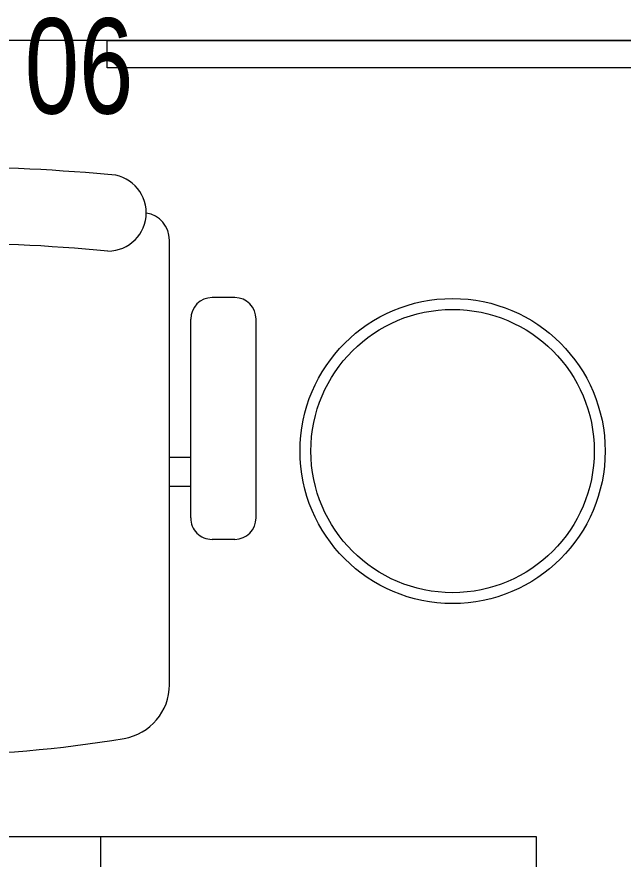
# Model space of a CAD drawing. Header units: millimetres. Extents: x -160614 to 59925, y -157025 to 0.
# Drawn here: x -117642 to -117086, y -110194 to -109421 of the extents above; entities that cross this region are included whole.
import ezdxf

# ---------------------------------------------------------------- set-up
doc = ezdxf.new("R2010")
doc.units = ezdxf.units.MM
doc.header["$LTSCALE"] = 8
doc.linetypes.add('HIDDEN', pattern=[9.525, 6.35, -3.175])
doc.layers.get('0').update_dxf_attribs({"color": 9, "lineweight": 5})
for name, color, linetype, lineweight in [('72_EGR_EQP_TAG', 9, 'Continuous', 5), ('LOADING', 9, 'Continuous', 5), ('Walls', 9, 'Continuous', 5)]:
    doc.layers.add(name, color=color, linetype=linetype, lineweight=lineweight)
doc.layers.get('0').off()
doc.layers.get('0').freeze()
doc.styles.add('X3G_ENTITY_257CFD', font='swisscl.ttf', dxfattribs={"height": 200})

# ---------------------------------------------------------------- blocks, each defined once
blk = doc.blocks.new('WM00001-P')
at = {"layer": 'LOADING'}
for radius in [0.14, 0.13]:
    blk.add_circle((0, 0), radius, dxfattribs=at)
blk = doc.blocks.new('GF21043-P')
for p, q in [((-0.8, 0.75), (-0.8, 0)), ((-0.8, 0), (0.8, 0))]:
    blk.add_line(p, q)
at = {"linetype": 'HIDDEN'}
blk.add_line((-0.4, 0.6), (-0.4, 0), dxfattribs=at)
blk = doc.blocks.new('GF21018-P')
for p, q in [((-0.2207, 0.47563), (-0.2207, 0.0675)), ((-0.2806, 0.34221), (-0.25983, 0.34221)), ((-0.30021, 0.32259), (-0.30021, 0.14)), ((-0.24021, 0.32259), (-0.24021, 0.14)), ((-0.24021, 0.29372), (-0.2207, 0.29372)), ((-0.24021, 0.26708), (-0.2207, 0.26708)), ((-0.2806, 0.12039), (-0.25983, 0.12039))]:
    blk.add_line(p, q)
for centre, radius, start, end in [((-0.0001, -0.52948), 1.06948, 80.36712, 99.63288), ((-0.1707, 0.47563), 0.05, 99.63288, 180), ((-0.2806, 0.32259), 0.01962, 90, 180), ((-0.25983, 0.32259), 0.01962, 360, 90), ((-0.2806, 0.14), 0.01962, 180, 270), ((-0.25983, 0.14), 0.01962, 270, 360), ((-0.16429, 0.0425), 0.03511, 90, 270), ((0, 1.84674), 1.77674, 264.69456, 275.30527), ((-0.1957, 0.0675), 0.025, 180, 261.47208), ((0, 1.83136), 1.83136, 264.85322, 275.14698)]:
    blk.add_arc(centre, radius, start, end)
blk = doc.blocks.new('GF1')
at = {"layer": 'LOADING', "color": 9}
blk.add_lwpolyline([(-117053.08, -109442.61), (-117053.08, -109467.61), (-117559.08, -109467.61), (-117559.08, -109442.61), (-117053.08, -109442.61)], dxfattribs=at)
at = {"layer": 'Walls', "color": 9}
blk.add_line((-116907.79, -109442.61), (-122407.79, -109442.61), dxfattribs=at)
at = {"layer": 'LOADING', "color": 9, "extrusion": (2.24021e-05, 7.77426e-06, 1), "xscale": 1000, "yscale": 1000, "zscale": 1000, "rotation": 179.9985892349695}
blk.add_blockref('GF21018-P', (-117722.73, -109558.17, -3.51), dxfattribs=at)
at = {"layer": 'LOADING', "color": 9, "extrusion": (-2.24019e-05, -2.35078e-18, -1), "xscale": -1000, "yscale": 1000, "zscale": 1000, "rotation": 179.9999999999996}
blk.add_blockref('WM00001-P', (117242.17, -109819.33, 2.65), dxfattribs=at)
at = {"layer": 'LOADING', "color": 9, "extrusion": (2.24019e-05, 2.35417e-18, 1), "xscale": 1000, "yscale": 1000, "zscale": 1000, "rotation": 180.0000000000001}
blk.add_blockref('GF21043-P', (-117965.11, -110173.54, -2.66), dxfattribs=at)
at = {"layer": '72_EGR_EQP_TAG', "color": 9, "insert": (-117584.97, -109422.13), "char_height": 87.473, "attachment_point": 2, "style": 'X3G_ENTITY_257CFD'}
blk.add_mtext('06', dxfattribs=at)

msp = doc.modelspace()

# ---------------------------------------------------------------- block references
at = {"layer": '72_EGR_EQP_TAG'}
msp.add_blockref('GF1', (0, 0), dxfattribs=at)

doc.saveas('drawing.dxf')
